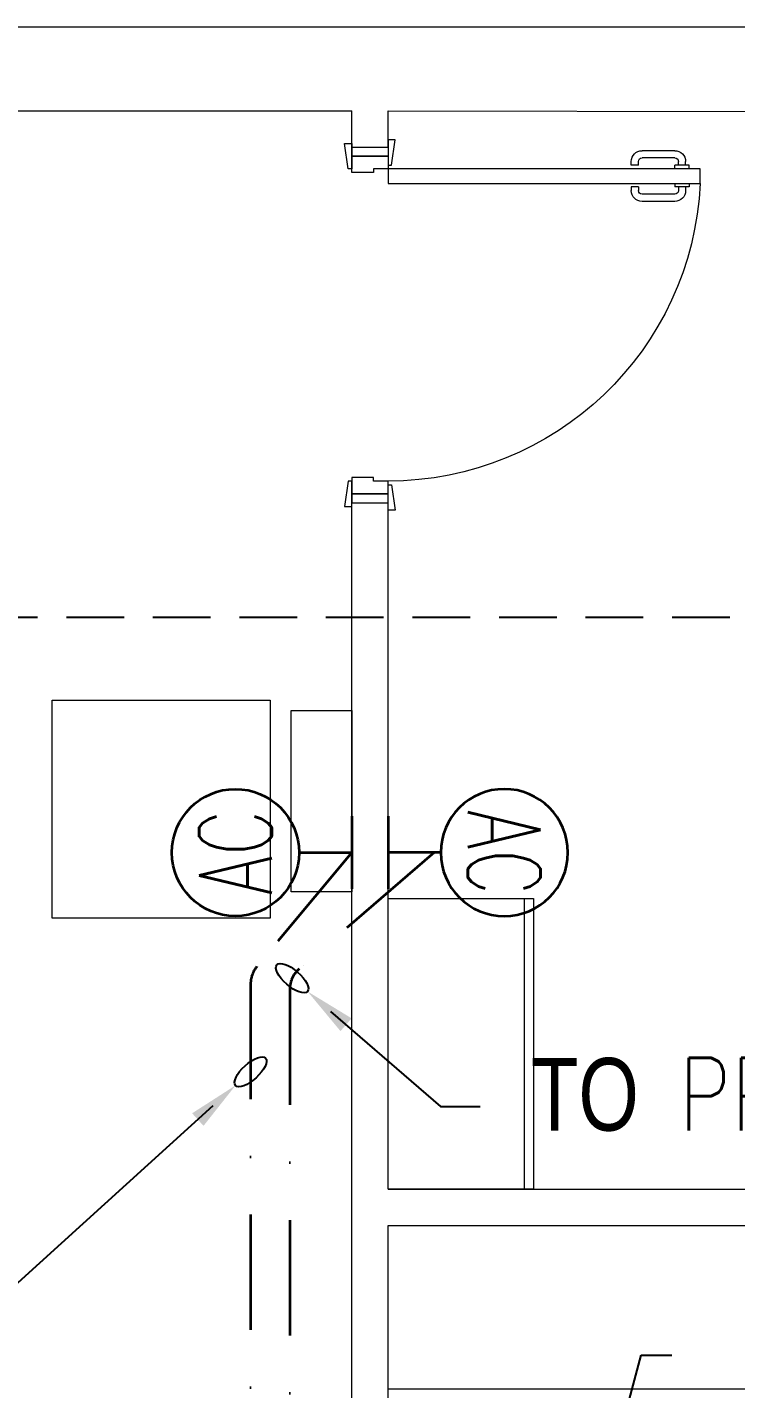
# Model space of a CAD drawing. Header units: inches. Extents: x -12418 to 242017, y -29325 to 19878.
# Drawn here: x 45305 to 47255, y 5053 to 8803 of the extents above; entities that cross this region are included whole.
import ezdxf
from ezdxf import colors
from ezdxf.entities.mleader import LeaderData, LeaderLine
from ezdxf.enums import TextEntityAlignment as Align
from ezdxf.math import Vec2, Vec3

# ---------------------------------------------------------------- set-up
doc = ezdxf.new("R2010")
doc.units = ezdxf.units.IN
doc.header["$LTSCALE"] = 25
doc.header["$MEASUREMENT"] = 0
doc.linetypes.add('DASHDOT', pattern=[25.4, 12.7, -6.35, 0, -6.35])
doc.linetypes.add('HIDDEN', pattern=[9.525, 6.35, -3.175])
doc.layers.get('0').update_dxf_attribs({"color": 8})
for name, color, linetype, lineweight in [('00-Ground Floor$0$LOADING', 253, 'Continuous', 5), ('00-Ground Floor$0$Walls', 251, 'Continuous', 5), ('00-Ground Floor$0$Wooden Joinery', 251, 'Continuous', 5), ('E-LITE-CIRC', 6, 'Continuous', 25), ('E-LITE-CLNG-CNDT', 6, 'DASHDOT', 35), ('E-POWR-CIRC-NUMB', 6, 'Continuous', 25), ('E-POWR-CLNG-CNDT', 6, 'DASHDOT', 35), ('E-POWR-FLOR-CNDT', 6, 'HIDDEN', 25), ('E-POWR-TEXT', 6, 'Continuous', 25), ('E-POWR-WALL', 4, 'Continuous', 35)]:
    doc.layers.add(name, color=color, linetype=linetype, lineweight=lineweight)
doc.layers.add('00-Ground Floor$0$Meubles', color=7, linetype='Continuous', lineweight=5, true_color=0xa6b1d3)
doc.layers.add('E-POWR-IDEN', color=101, linetype='Continuous')
doc.styles.add('DC_Elc_Romans', font='elc_romans.shx', dxfattribs={"width": 0.7})
doc.styles.add('DC_Simplex', font='SIMPLEX.shx', dxfattribs={"width": 0.7})

# ---------------------------------------------------------------- blocks, each defined once
blk = doc.blocks.new('00-Ground Floor$0$A$C72370EFE')
at = {"layer": '00-Ground Floor$0$Wooden Joinery'}
for p, q in [((-0.01, -0.03), (-0.01, -0.07)), ((0, -0.03), (-0.01, -0.03)), ((0.04, -0.03), (0.05, -0.03)), ((0.05, -0.03), (0.05, -0.07)), ((-0.05, -0.07), (-0.05, -0.16)), ((-0.03, -0.07), (-0.03, -0.16)), ((-0.01, -0.04), (-0.02, -0.04)), ((-0.01, -0.06), (-0.02, -0.06)), ((0, -0.07), (-0.01, -0.07)), ((0.04, -0.07), (0.05, -0.07)), ((0.05, -0.04), (0.06, -0.04)), ((0.05, -0.06), (0.06, -0.06)), ((0.07, -0.07), (0.07, -0.16)), ((0.09, -0.07), (0.09, -0.16)), ((-0.01, -0.17), (-0.02, -0.17)), ((-0.01, -0.17), (-0.01, -0.19)), ((0.05, -0.17), (0.06, -0.17)), ((0.05, -0.17), (0.05, -0.19)), ((-0.01, -0.19), (-0.02, -0.19)), ((0.05, -0.19), (0.06, -0.19))]:
    blk.add_line(p, q, dxfattribs=at)
for centre, radius, start, end in [((-0.02, -0.07), 0.03, 90, 180), ((-0.02, -0.07), 0.01, 90, 180), ((0.06, -0.07), 0.03, 0, 90), ((0.06, -0.07), 0.01, 0, 90), ((-0.02, -0.16), 0.03, 180, 270), ((-0.02, -0.16), 0.01, 180, 270), ((0.06, -0.16), 0.01, 270, 0), ((0.06, -0.16), 0.03, 270, 0)]:
    blk.add_arc(centre, radius, start, end, dxfattribs=at)
blk = doc.blocks.new('00-Ground Floor$0$A$C5DAD61B4')
at = {"layer": '00-Ground Floor$0$Wooden Joinery'}
for points in [[(80, 959.1), (80, 969.1), (10, 979.1), (10, 959.1)], [(940, 959.1), (940, 969.1), (1010, 979.1), (1010, 959.1)], [(70, 859.1), (70, 849.1), (0, 839.1), (0, 859.1)], [(120, 859.1), (120, 0), (80, 0), (80, 859.1)], [(950, 859.1), (950, 849.1), (1020, 839.1), (1020, 859.1)]]:
    blk.add_lwpolyline(points, close=True, dxfattribs=at)
for points in [[(45, 859.1), (45, 959.1), (20, 959.1), (20, 859.1), (45, 859.1)], [(45, 859.1), (80, 859.1), (80, 899.1), (90, 899.1), (90, 959.1), (45, 959.1), (45, 859.1)], [(975, 859.1), (940, 859.1), (940, 899.1), (930, 899.1), (930, 959.1), (975, 959.1), (975, 859.1)], [(975, 859.1), (975, 959.1), (1000, 959.1), (1000, 859.1), (975, 859.1)]]:
    blk.add_lwpolyline(points, dxfattribs=at)
blk.add_arc((80, 859.1), 860, 272.666, 0, dxfattribs=at)
at = {"layer": '00-Ground Floor$0$Wooden Joinery', "xscale": 999.9999999998854, "yscale": 999.9999999998854, "zscale": 999.9999999998854, "rotation": 180}
blk.add_blockref('00-Ground Floor$0$A$C72370EFE', (120, 0), dxfattribs=at)
blk = doc.blocks.new('00-Ground Floor$0$GF21027-P')
at = {"layer": '00-Ground Floor$0$LOADING'}
for p, q in [((0.4, 0.4), (-0.4, 0.4)), ((-0.4, 0.4), (-0.4, 0)), ((0.4, 0), (0.4, 0.4)), ((-0.4, 0.025), (0.4, 0.025)), ((-0.4, 0), (0.4, 0))]:
    blk.add_line(p, q, dxfattribs=at)
blk = doc.blocks.new('00-Ground Floor$0$SHOULDER WHEEL')
at = {"layer": '00-Ground Floor$0$Meubles', "elevation": 0}
for points in [[(-946167.7, -380007.7), (-945567.5, -380007.7), (-945567.5, -380607.7), (-946167.7, -380607.7)], [(-946392.1, -380080), (-946225.5, -380080), (-946225.5, -380579.6), (-946392.1, -380579.6)]]:
    blk.add_lwpolyline(points, close=True, dxfattribs=at)
blk = doc.blocks.new('00-Ground Floor')
at = {"layer": '00-Ground Floor$0$Walls'}
for p, q in [((48367.4, 8802.6, 0), (45217.9, 8802.6, 0)), ((45217.9, 8572.6, 0), (46197.9, 8572.6, 0)), ((46197.9, 8472.6, 0), (46197.9, 8572.6, 0)), ((46297.9, 8472.6, 0), (46297.9, 8572.6, 0)), ((46297.9, 8572.6, 0), (48370.6, 8567.5)), ((46197.9, 8472.6, 0), (46297.9, 8472.6, 0)), ((46197.9, 7492.6, 0), (46297.9, 7492.6, 0)), ((46197.9, 5002.6, 0), (46197.9, 7492.6, 0)), ((46297.9, 5602.6, 0), (46297.9, 7492.6, 0)), ((46297.9, 5602.6, 0), (48817.9, 5602.6, 0)), ((46297.9, 5602.6, 0), (48817.9, 5602.6, 0)), ((46297.9, 5002.6, 0), (46297.9, 5502.6, 0)), ((46297.9, 5502.6, 0), (48817.9, 5502.6, 0)), ((46297.9, 5502.6, 0), (48817.9, 5502.6, 0))]:
    blk.add_line(p, q, dxfattribs=at)
at = {"layer": '00-Ground Floor$0$Wooden Joinery'}
blk.add_line((46297.9, 5052.6, 0), (48817.9, 5052.6, 0), dxfattribs=at)
at = {"layer": '00-Ground Floor$0$LOADING', "rotation": 180}
blk.add_blockref('00-Ground Floor$0$SHOULDER WHEEL', (-900194.1, -373658.6), dxfattribs=at)
at = {"layer": '00-Ground Floor$0$LOADING', "color": 1, "xscale": -1000, "yscale": 1000, "zscale": 1000, "rotation": 89.99999997908817}
blk.add_blockref('00-Ground Floor$0$GF21027-P', (46697.9, 6002.6, 0), dxfattribs=at)
at = {"layer": '00-Ground Floor$0$Wooden Joinery', "xscale": -1, "rotation": 90}
blk.add_blockref('00-Ground Floor$0$A$C5DAD61B4', (47157, 8492.6, 0), dxfattribs=at)
blk = doc.blocks.new('*U31')
for p, q in [((0, 1), (0, -1)), ((-1.45, 0), (0, 0))]:
    blk.add_line(p, q)
blk.add_circle((-3.2, 0), 1.75)
at = {"layer": 'E-POWR-CIRC-NUMB', "style": 'DC_Simplex', "width": 0.7, "flags": 8}
blk.add_attdef('CIRCUIT', (3.364, 5.671), '', height=2, rotation=360, dxfattribs=at)
at = {"layer": 'E-POWR-IDEN', "style": 'DC_Simplex', "width": 0.7, "flags": 8}
blk.add_attdef('TYPE', text='', height=2, rotation=90, dxfattribs=at).set_placement((-3.2, 0), align=Align.MIDDLE_CENTER)
blk = doc.blocks.new('ARR0W')
at = {"color": 45}
blk.add_ellipse((0, 0), major_axis=(0.4, 0), ratio=0.4, dxfattribs=at)
at = {"color": 45, "ltscale": 0.5}
blk.add_solid([(-1.4, 0.167), (-0.4, 0), (-1.4, -0.167)], dxfattribs=at)

msp = doc.modelspace()

# ---------------------------------------------------------------- linework, layer by layer
at = {"layer": 'E-POWR-CLNG-CNDT', "elevation": 0}
for points in [[(46197.9, 6529.4), (45937, 6215.4, 0.175101), (45919.6, 6167.5), (45919.6, -997.4)], [(46424.8, 6529.8), (46053.3, 6209, 0.218016), (46027.3, 6152.2), (46027.3, -997.4)]]:
    msp.add_lwpolyline(points, format="xyb", dxfattribs=at)
at = {"layer": 'E-POWR-FLOR-CNDT', "elevation": 0}
msp.add_lwpolyline([(40537.9, 7096.3), (40597.1, 7155.6, -0.198912), (40650.2, 7177.6), (48540.5, 7177.6, -0.198912), (48593.5, 7155.6), (48694.2, 7054.9)], format="xyb", dxfattribs=at)

# ---------------------------------------------------------------- block references
at = {"layer": 'E-LITE-CLNG-CNDT'}
msp.add_blockref('00-Ground Floor', (0, 0), dxfattribs=at)
at = {"layer": 'E-POWR-WALL', "xscale": 100, "yscale": 100, "zscale": 100}
msp.add_blockref('*U31', (46197.9, 6529.4, 0), dxfattribs=at).add_auto_attribs({'TYPE': 'AC'})
at = {"layer": 'E-POWR-WALL'}
ref = msp.add_blockref('*U31', (46297.9, 6529.4, 0), dxfattribs=dict(at, xscale=-100, yscale=100, zscale=100))
ref.add_attrib('TYPE', 'AC', dxfattribs={"layer": 'E-POWR-IDEN', "height": 200, "rotation": 270, "style": 'DC_Simplex', "width": 0.7, "flags": 8}).set_placement((46617.9, 6529.4, 0), align=Align.MIDDLE_CENTER)

# ---------------------------------------------------------------- leaders
at = {"layer": 'E-LITE-CIRC'}
ml = msp.add_multileader_mtext('Standard', dxfattribs=at)
ml.set_content('{\\Fdc_el_romans|c0;\\W0.8;TO\\Fromans|c0; \\Fsimplex|c0;PP-G\\Fdc_el_romans|c0;F\\Fsimplex|c0;/M23}', color=256, style='DC_Simplex')
ml.set_leader_properties()
ml.set_arrow_properties(name='ARR0W')
ml.build(insert=Vec2(0, 0))
ml.multileader.update_dxf_attribs({"dogleg_length": 200, "arrow_head_size": 140, "scale": 100})
ctx = ml.context
ctx.base_point, ctx.scale, ctx.char_height, ctx.arrow_head_size, ctx.landing_gap_size, ctx.plane_origin, ctx.plane_x_axis, ctx.plane_y_axis = Vec3(46551.2, 5830.2, 0), 100, 200, 140, 140, Vec3(38456.4, 962.8, 0), Vec3(1, -0.000001, 0), Vec3(0.000001, 1, 0)
notes = []
notes.append((ctx, [(1, (1, 1, 0), (46442.4, 5830.2, 0), (1, -0.000001, 0), 108.8, [(0, [(46034.1, 6183.5, 0)], 0, [])])]))
ctx.mtext.insert, ctx.mtext.text_direction, ctx.mtext.rotation, ctx.mtext.flow_direction = Vec3(46691.2, 5963.6, 0), Vec3(1, -0.000001, 0), 6.283185, 5
ml = msp.add_multileader_mtext('Standard', dxfattribs=at)
ml.set_content('{\\Fdc_el_romans|c0;\\W0.8;TO\\Fromans|c0; \\Fsimplex|c0;PP-G\\Fdc_el_romans|c0;F\\Fsimplex|c0;/M22}', color=256, style='DC_Simplex')
ml.set_leader_properties()
ml.set_arrow_properties(name='ARR0W')
ml.build(insert=Vec2(0, 0))
ml.multileader.update_dxf_attribs({"dogleg_length": 200, "arrow_head_size": 140, "scale": 100})
ctx = ml.context
ctx.base_point, ctx.scale, ctx.char_height, ctx.arrow_head_size, ctx.landing_gap_size, ctx.plane_origin, ctx.plane_x_axis, ctx.plane_y_axis = Vec3(42755.8, 5122.3, 0), 100, 200, 140, 140, Vec3(54039.4, 962.8, 0), Vec3(1, 0.000001, 0), Vec3(-0.000001, 1, 0)
ctx.text_align_type = 2
notes.append((ctx, [(1, (1, 1, 0), (45034.1, 5122.3, 0), (-1, -0.000001, 0), 108.8, [(0, [(45919.6, 5925.7, 0)], 0, [])])]))
ctx.mtext.insert, ctx.mtext.text_direction, ctx.mtext.rotation, ctx.mtext.alignment, ctx.mtext.flow_direction = Vec3(44785.4, 5255.7, 0), Vec3(1, 0.000001, 0), 0.000001, 3, 5
at = {"layer": 'E-POWR-TEXT'}
ml = msp.add_multileader_mtext('Standard', dxfattribs=at)
ml.set_content('FOR WATER HEATER ', color=256, style='DC_Elc_Romans')
ml.set_leader_properties(color=45)
ml.build(insert=Vec2(0, 0))
ml.multileader.update_dxf_attribs({"dogleg_length": 2, "arrow_head_size": 200, "scale": 100})
ctx = ml.context
ctx.base_point, ctx.scale, ctx.char_height, ctx.arrow_head_size, ctx.landing_gap_size, ctx.plane_origin = Vec3(47078.9, 5145), 100, 200, 200, 200, Vec3(44622.2, 3404.2)
notes.append((ctx, [(0, (1, 1, 0), (46994.2, 5145), (1, 0), 84.7, [(0, [(46647.1, 3843.1)], 0, [])])]))
ctx.mtext.insert, ctx.mtext.flow_direction = Vec3(47278.9, 5245), 5
for ctx, leaders in notes:
    for number, flags, end, landing, length, lines in leaders:
        leader = LeaderData()
        leader.index, (leader.has_last_leader_line, leader.has_dogleg_vector, leader.attachment_direction) = number, flags
        leader.last_leader_point, leader.dogleg_vector, leader.dogleg_length = Vec3(end), Vec3(landing), length
        for number, points, colour, breaks in lines:
            line = LeaderLine()
            line.index, line.vertices, line.color, line.breaks = number, Vec3.list(points), colors.encode_raw_color(colour), breaks
            leader.lines.append(line)
        ctx.leaders.append(leader)

doc.saveas('drawing.dxf')
